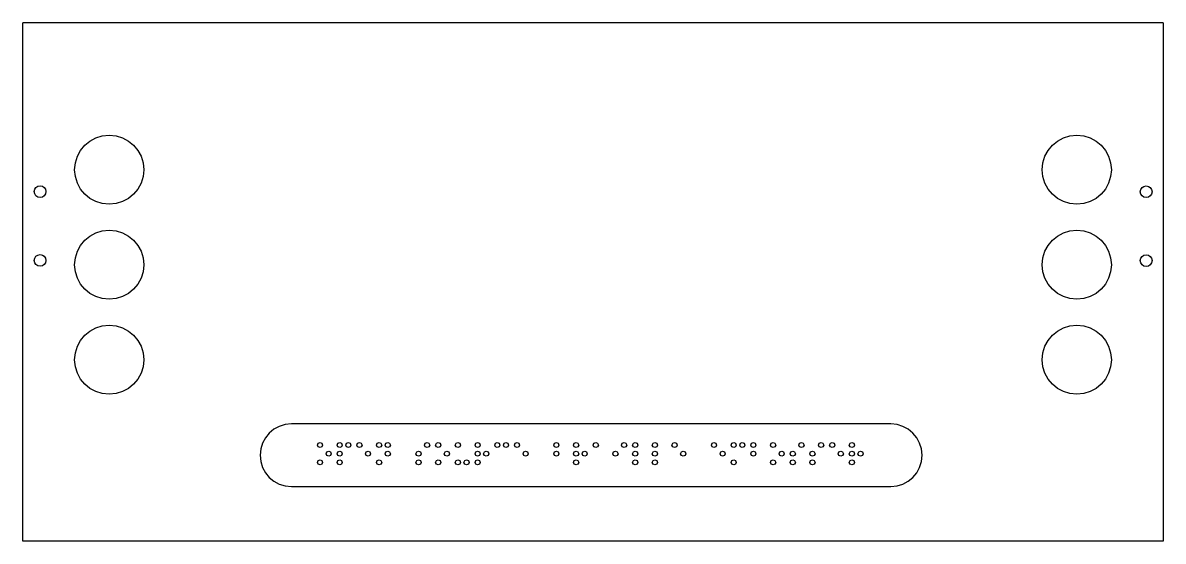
# Model space of a CAD drawing. Extents: x -1 to 616, y -329 to 382.
# Drawn here: x 18 to 370, y -329 to -169 of the extents above; entities that cross this region are included whole.
import ezdxf

# ---------------------------------------------------------------- set-up
doc = ezdxf.new("R2010")
doc.units = 0

msp = doc.modelspace()

# ---------------------------------------------------------------- linework, layer by layer
at = {"layer": 'D_U+00E9coupe V5'}
for p, q in [((369.956, -168.951), (17.9564, -168.951)), ((17.9564, -328.951), (17.9564, -168.951)), ((369.956, -168.951), (369.956, -328.951)), ((40.471082, -204.455632), (42.473311, -203.834107)), ((42.473311, -203.834107), (44.623, -203.6174)), ((44.623, -203.6174), (46.772705, -203.834108)), ((46.772705, -203.834108), (48.77495, -204.455637)), ((339.137387, -204.455632), (341.139614, -203.834107)), ((341.139614, -203.834107), (343.2893, -203.6174)), ((343.2893, -203.6174), (345.43901, -203.834108)), ((345.43901, -203.834108), (347.441259, -204.455637)), ((35.778091, -208.320194), (37.080579, -206.741567)), ((37.080579, -206.741567), (38.659207, -205.439083)), ((38.659207, -205.439083), (40.471082, -204.455632)), ((48.77495, -204.455637), (50.586842, -205.439093)), ((50.586842, -205.439093), (52.165486, -206.741582)), ((52.165486, -206.741582), (53.467988, -208.320212)), ((334.444393, -208.320194), (335.746882, -206.741567)), ((335.746882, -206.741567), (337.325512, -205.439083)), ((337.325512, -205.439083), (339.137387, -204.455632)), ((347.441259, -204.455637), (349.253151, -205.439093)), ((349.253151, -205.439093), (350.831794, -206.741582)), ((350.831794, -206.741582), (352.134294, -208.320212)), ((34.173108, -212.134302), (34.794636, -210.13207)), ((34.794636, -210.13207), (35.778091, -208.320194)), ((53.467988, -208.320212), (54.451454, -210.132087)), ((54.451454, -210.132087), (55.07299, -212.134314)), ((332.839408, -212.134302), (333.460937, -210.13207)), ((333.460937, -210.13207), (334.444393, -208.320194)), ((352.134294, -208.320212), (353.117757, -210.132087)), ((353.117757, -210.132087), (353.73929, -212.134314)), ((33.9564, -214.284), (34.173108, -212.134302)), ((34.173106, -216.433719), (33.9564, -214.284)), ((33.9564, -214.284), (33.9564, -214.284)), ((33.9564, -214.284), (33.9564, -214.284)), ((55.07299, -212.134314), (55.2897, -214.284)), ((55.2897, -214.284), (55.07299, -216.433716)), ((332.6227, -214.284), (332.839408, -212.134302)), ((332.839407, -216.433719), (332.6227, -214.284)), ((353.73929, -212.134314), (353.956, -214.284)), ((353.956, -214.284), (353.73929, -216.433716)), ((353.956, -214.284), (353.956, -214.284)), ((353.956, -214.284), (353.956, -214.284)), ((34.79463, -218.435971), (34.173106, -216.433719)), ((55.07299, -216.433716), (54.451457, -218.435967)), ((333.460932, -218.435971), (332.839407, -216.433719)), ((353.73929, -216.433716), (353.117757, -218.435967)), ((21.47644, -221.045), (21.618941, -220.339176)), ((21.618941, -221.750825), (21.47644, -221.045)), ((21.618941, -220.339176), (22.007553, -219.762788)), ((22.007554, -222.327213), (21.618941, -221.750825)), ((22.007553, -219.762788), (22.583942, -219.374172)), ((22.583942, -219.374172), (23.28977, -219.23167)), ((23.28977, -219.23167), (23.995598, -219.374172)), ((23.995598, -219.374172), (24.571986, -219.762787)), ((24.571986, -219.762787), (24.960599, -220.339175)), ((24.960599, -221.750824), (24.571987, -222.327212)), ((24.960599, -220.339175), (25.1031, -221.045)), ((25.1031, -221.045), (24.960599, -221.750824)), ((25.1031, -221.045), (25.1031, -221.045)), ((25.1031, -221.045), (25.1031, -221.045)), ((35.77808, -220.247864), (34.79463, -218.435971)), ((37.080564, -221.826505), (35.77808, -220.247864)), ((53.467994, -220.24786), (52.165494, -221.826501)), ((54.451457, -218.435967), (53.467994, -220.24786)), ((334.444383, -220.247864), (333.460932, -218.435971)), ((335.746868, -221.826505), (334.444383, -220.247864)), ((352.134294, -220.24786), (350.831794, -221.826501)), ((353.117757, -218.435967), (352.134294, -220.24786)), ((362.886, -221.096), (363.028502, -220.390176)), ((363.028503, -221.801825), (362.886, -221.096)), ((362.886, -221.096), (362.886, -221.096)), ((362.886, -221.096), (362.886, -221.096)), ((363.028502, -220.390176), (363.417117, -219.813787)), ((363.417117, -219.813787), (363.993505, -219.425172)), ((363.993505, -219.425172), (364.69933, -219.28267)), ((364.69933, -219.28267), (365.405154, -219.425172)), ((365.405154, -219.425172), (365.981543, -219.813787)), ((365.981543, -219.813787), (366.370158, -220.390175)), ((366.370158, -220.390175), (366.51266, -221.096)), ((366.51266, -221.096), (366.370158, -221.801824)), ((22.583942, -222.715828), (22.007554, -222.327213)), ((23.28977, -222.85833), (22.583942, -222.715828)), ((23.995598, -222.715827), (23.28977, -222.85833)), ((24.571987, -222.327212), (23.995598, -222.715827)), ((38.65919, -223.129002), (37.080564, -221.826505)), ((40.471065, -224.112461), (38.65919, -223.129002)), ((42.4733, -224.733992), (40.471065, -224.112461)), ((44.623, -224.9507), (42.4733, -224.733992)), ((46.77271, -224.733991), (44.623, -224.9507)), ((48.774959, -224.11246), (46.77271, -224.733991)), ((50.586851, -223.128999), (48.774959, -224.11246)), ((52.165494, -221.826501), (50.586851, -223.128999)), ((337.325494, -223.129002), (335.746868, -221.826505)), ((339.13737, -224.112461), (337.325494, -223.129002)), ((341.139602, -224.733992), (339.13737, -224.112461)), ((343.2893, -224.9507), (341.139602, -224.733992)), ((345.43901, -224.733991), (343.2893, -224.9507)), ((347.441259, -224.11246), (345.43901, -224.733991)), ((349.253151, -223.128999), (347.441259, -224.11246)), ((350.831794, -221.826501), (349.253151, -223.128999)), ((363.417118, -222.378213), (363.028503, -221.801825)), ((363.993506, -222.766828), (363.417118, -222.378213)), ((364.69933, -222.90933), (363.993506, -222.766828)), ((365.405155, -222.766828), (364.69933, -222.90933)), ((365.981543, -222.378213), (365.405155, -222.766828)), ((366.370158, -221.801824), (365.981543, -222.378213)), ((37.080579, -236.075517), (38.659207, -234.773014)), ((38.659207, -234.773014), (40.471082, -233.789547)), ((40.471082, -233.789547), (42.473311, -233.168011)), ((42.473311, -233.168011), (44.623, -232.9513)), ((44.623, -232.9513), (46.772716, -233.16801)), ((46.772716, -233.16801), (48.774967, -233.789543)), ((48.774967, -233.789543), (50.58686, -234.773006)), ((50.58686, -234.773006), (52.165501, -236.075506)), ((335.746895, -236.075517), (337.325536, -234.773014)), ((337.325536, -234.773014), (339.137429, -233.789547)), ((339.137429, -233.789547), (341.139681, -233.168011)), ((341.139681, -233.168011), (343.2894, -232.9513)), ((343.2894, -232.9513), (345.439098, -233.16801)), ((345.439098, -233.16801), (347.44133, -233.789543)), ((347.44133, -233.789543), (349.253206, -234.773006)), ((349.253206, -234.773006), (350.831833, -236.075506)), ((34.794636, -239.466054), (35.778091, -237.654162)), ((35.778091, -237.654162), (37.080579, -236.075517)), ((52.165501, -236.075506), (53.467999, -237.654149)), ((53.467999, -237.654149), (54.45146, -239.466041)), ((333.460939, -239.466054), (334.444398, -237.654162)), ((334.444398, -237.654162), (335.746895, -236.075517)), ((350.831833, -236.075506), (352.134317, -237.654149)), ((352.134317, -237.654149), (353.117768, -239.466041)), ((21.47644, -242.296), (21.618941, -241.590164)), ((21.618941, -243.001825), (21.47644, -242.296)), ((21.618941, -241.590164), (22.007553, -241.013776)), ((22.007553, -241.013776), (22.583942, -240.625168)), ((22.583942, -240.625168), (23.28977, -240.48267)), ((23.28977, -240.48267), (23.995598, -240.625168)), ((23.995598, -240.625168), (24.571986, -241.013776)), ((24.571986, -241.013776), (24.960599, -241.590164)), ((24.960599, -241.590164), (25.1031, -242.296)), ((25.1031, -242.296), (24.960599, -243.001824)), ((25.1031, -242.296), (25.1031, -242.296)), ((25.1031, -242.296), (25.1031, -242.296)), ((33.9564, -243.618), (34.173108, -241.468298)), ((34.173108, -241.468298), (34.794636, -239.466054)), ((54.45146, -239.466041), (55.072991, -241.46829)), ((55.072991, -241.46829), (55.2897, -243.618)), ((332.6227, -243.618), (332.839408, -241.468298)), ((332.839408, -241.468298), (333.460939, -239.466054)), ((353.117768, -239.466041), (353.739293, -241.46829)), ((353.739293, -241.46829), (353.956, -243.618)), ((362.886, -242.347), (363.028502, -241.641164)), ((363.028503, -243.052825), (362.886, -242.347)), ((362.886, -242.347), (362.886, -242.347)), ((362.886, -242.347), (362.886, -242.347)), ((363.028502, -241.641164), (363.417117, -241.064776)), ((363.417117, -241.064776), (363.993505, -240.676168)), ((363.993505, -240.676168), (364.69933, -240.53367)), ((364.69933, -240.53367), (365.405154, -240.676168)), ((365.405154, -240.676168), (365.981543, -241.064776)), ((365.981543, -241.064776), (366.370158, -241.641164)), ((366.370158, -241.641164), (366.51266, -242.347)), ((366.51266, -242.347), (366.370158, -243.052824)), ((22.007554, -243.578213), (21.618941, -243.001825)), ((22.583942, -243.966828), (22.007554, -243.578213)), ((23.28977, -244.10933), (22.583942, -243.966828)), ((23.995598, -243.966828), (23.28977, -244.10933)), ((24.571987, -243.578213), (23.995598, -243.966828)), ((24.960599, -243.001824), (24.571987, -243.578213)), ((34.173106, -245.76771), (33.9564, -243.618)), ((33.9564, -243.618), (33.9564, -243.618)), ((33.9564, -243.618), (33.9564, -243.618)), ((34.79463, -247.769959), (34.173106, -245.76771)), ((55.072992, -245.767702), (54.451463, -247.769946)), ((55.2897, -243.618), (55.072992, -245.767702)), ((332.839409, -245.76771), (332.6227, -243.618)), ((333.46094, -247.769959), (332.839409, -245.76771)), ((353.739292, -245.767702), (353.117763, -247.769946)), ((353.956, -243.618), (353.739292, -245.767702)), ((353.956, -243.618), (353.956, -243.618)), ((353.956, -243.618), (353.956, -243.618)), ((363.417118, -243.629213), (363.028503, -243.052825)), ((363.993506, -244.017828), (363.417118, -243.629213)), ((364.69933, -244.16033), (363.993506, -244.017828)), ((365.405155, -244.017828), (364.69933, -244.16033)), ((365.981543, -243.629212), (365.405155, -244.017828)), ((366.370158, -243.052824), (365.981543, -243.629212)), ((35.77808, -249.581851), (34.79463, -247.769959)), ((37.080564, -251.160494), (35.77808, -249.581851)), ((53.468004, -249.581838), (52.165509, -251.160483)), ((54.451463, -247.769946), (53.468004, -249.581838)), ((334.444401, -249.581851), (333.46094, -247.769959)), ((335.746899, -251.160494), (334.444401, -249.581851)), ((352.134307, -249.581838), (350.831818, -251.160483)), ((353.117763, -247.769946), (352.134307, -249.581838)), ((38.65919, -252.462994), (37.080564, -251.160494)), ((40.471065, -253.446457), (38.65919, -252.462994)), ((50.586868, -252.462986), (48.774975, -253.446453)), ((52.165509, -251.160483), (50.586868, -252.462986)), ((337.32554, -252.462994), (335.746899, -251.160494)), ((339.137433, -253.446457), (337.32554, -252.462994)), ((349.253188, -252.462986), (347.441313, -253.446453)), ((350.831818, -251.160483), (349.253188, -252.462986)), ((42.4733, -254.06799), (40.471065, -253.446457)), ((44.623, -254.2847), (42.4733, -254.06799)), ((46.772722, -254.067989), (44.623, -254.2847)), ((48.774975, -253.446453), (46.772722, -254.067989)), ((341.139684, -254.06799), (339.137433, -253.446457)), ((343.2894, -254.2847), (341.139684, -254.06799)), ((345.439086, -254.067989), (343.2894, -254.2847)), ((347.441313, -253.446453), (345.439086, -254.067989)), ((38.659207, -264.106083), (40.471082, -263.122632)), ((40.471082, -263.122632), (42.473311, -262.501107)), ((42.473311, -262.501107), (44.623, -262.2844)), ((44.623, -262.2844), (46.772716, -262.501108)), ((46.772716, -262.501108), (48.774967, -263.122637)), ((48.774967, -263.122637), (50.58686, -264.106093)), ((337.325536, -264.106083), (339.137429, -263.122632)), ((339.137429, -263.122632), (341.139681, -262.501107)), ((341.139681, -262.501107), (343.2894, -262.2844)), ((343.2894, -262.2844), (345.439098, -262.501108)), ((345.439098, -262.501108), (347.44133, -263.122637)), ((347.44133, -263.122637), (349.253206, -264.106093)), ((34.794636, -268.79907), (35.778091, -266.987194)), ((35.778091, -266.987194), (37.080579, -265.408568)), ((37.080579, -265.408568), (38.659207, -264.106083)), ((50.58686, -264.106093), (52.165501, -265.408582)), ((52.165501, -265.408582), (53.467999, -266.987212)), ((53.467999, -266.987212), (54.45146, -268.799087)), ((333.460939, -268.79907), (334.444398, -266.987194)), ((334.444398, -266.987194), (335.746895, -265.408568)), ((335.746895, -265.408568), (337.325536, -264.106083)), ((349.253206, -264.106093), (350.831833, -265.408582)), ((350.831833, -265.408582), (352.134317, -266.987212)), ((352.134317, -266.987212), (353.117768, -268.799087)), ((33.9564, -272.951), (34.173108, -270.801302)), ((34.173108, -270.801302), (34.794636, -268.79907)), ((54.45146, -268.799087), (55.072991, -270.801314)), ((55.072991, -270.801314), (55.2897, -272.951)), ((332.6227, -272.951), (332.839408, -270.801302)), ((332.839408, -270.801302), (333.460939, -268.79907)), ((353.117768, -268.799087), (353.739293, -270.801314)), ((353.739293, -270.801314), (353.956, -272.951)), ((34.173106, -275.100719), (33.9564, -272.951)), ((33.9564, -272.951), (33.9564, -272.951)), ((33.9564, -272.951), (33.9564, -272.951)), ((55.2897, -272.951), (55.072992, -275.100716)), ((332.839409, -275.100719), (332.6227, -272.951)), ((353.956, -272.951), (353.739292, -275.100716)), ((353.956, -272.951), (353.956, -272.951)), ((353.956, -272.951), (353.956, -272.951)), ((34.79463, -277.102971), (34.173106, -275.100719)), ((35.77808, -278.914864), (34.79463, -277.102971)), ((54.451463, -277.102967), (53.468004, -278.91486)), ((55.072992, -275.100716), (54.451463, -277.102967)), ((333.46094, -277.102971), (332.839409, -275.100719)), ((334.444401, -278.914864), (333.46094, -277.102971)), ((353.117763, -277.102967), (352.134307, -278.91486)), ((353.739292, -275.100716), (353.117763, -277.102967)), ((37.080564, -280.493505), (35.77808, -278.914864)), ((38.65919, -281.796002), (37.080564, -280.493505)), ((52.165509, -280.493501), (50.586868, -281.795999)), ((53.468004, -278.91486), (52.165509, -280.493501)), ((335.746899, -280.493505), (334.444401, -278.914864)), ((337.32554, -281.796002), (335.746899, -280.493505)), ((350.831818, -280.493501), (349.253188, -281.795999)), ((352.134307, -278.91486), (350.831818, -280.493501)), ((40.471065, -282.779461), (38.65919, -281.796002)), ((42.4733, -283.400992), (40.471065, -282.779461)), ((44.623, -283.6177), (42.4733, -283.400992)), ((46.772722, -283.400991), (44.623, -283.6177)), ((48.774975, -282.77946), (46.772722, -283.400991)), ((50.586868, -281.795999), (48.774975, -282.77946)), ((339.137433, -282.779461), (337.32554, -281.796002)), ((341.139684, -283.400992), (339.137433, -282.779461)), ((343.2894, -283.6177), (341.139684, -283.400992)), ((345.439086, -283.400991), (343.2894, -283.6177)), ((347.441313, -282.77946), (345.439086, -283.400991)), ((349.253188, -281.795999), (347.441313, -282.77946)), ((369.956, -328.951), (17.9564, -328.951))]:
    msp.add_line(p, q, dxfattribs=at)
at = {"layer": 'gravure'}
for p, q in [((94.043645, -295.57455), (92.861526, -297.007299)), ((95.476388, -294.392425), (94.043645, -295.57455)), ((97.120827, -293.499852), (95.476388, -294.392425)), ((98.938034, -292.935761), (97.120827, -293.499852)), ((100.88908, -292.73908), (98.938034, -292.935761)), ((285.85608, -292.73908), (100.88908, -292.73908)), ((287.807127, -292.935761), (285.85608, -292.73908)), ((289.624338, -293.499853), (287.807127, -292.935761)), ((291.268781, -294.392425), (289.624338, -293.499853)), ((292.70153, -295.57455), (291.268781, -294.392425)), ((293.883655, -297.007299), (292.70153, -295.57455)), ((91.968958, -298.651742), (91.40487, -300.468953)), ((92.861526, -297.007299), (91.968958, -298.651742)), ((108.900988, -299.281), (109.135312, -298.71531)), ((109.135312, -298.71531), (109.700994, -298.480985)), ((109.700994, -298.480985), (110.26669, -298.71531)), ((110.26669, -298.71531), (110.501, -299.281)), ((114.980991, -299.281), (115.2153, -298.71531)), ((115.2153, -298.71531), (115.780994, -298.480985)), ((115.780994, -298.480985), (116.346677, -298.71531)), ((116.346677, -298.71531), (116.581, -299.281)), ((117.646991, -299.281), (117.881315, -298.71531)), ((117.881315, -298.71531), (118.446994, -298.480985)), ((118.446994, -298.480985), (119.01269, -298.71531)), ((119.01269, -298.71531), (119.247, -299.281)), ((121.060991, -299.281), (121.295301, -298.71531)), ((121.295301, -298.71531), (121.860997, -298.480985)), ((121.860997, -298.480985), (122.426676, -298.71531)), ((122.426676, -298.71531), (122.661, -299.281)), ((127.141027, -299.281), (127.375337, -298.71531)), ((127.375337, -298.71531), (127.941033, -298.480985)), ((127.941033, -298.480985), (128.506696, -298.71531)), ((128.506696, -298.71531), (128.741, -299.281)), ((129.806991, -299.281), (130.041301, -298.71531)), ((130.041301, -298.71531), (130.606997, -298.480985)), ((130.606997, -298.480985), (131.172677, -298.71531)), ((131.172677, -298.71531), (131.407, -299.281)), ((141.966988, -299.281), (142.201312, -298.71531)), ((142.201312, -298.71531), (142.766994, -298.480985)), ((142.766994, -298.480985), (143.33269, -298.71531)), ((143.33269, -298.71531), (143.567, -299.281)), ((145.380991, -299.281), (145.6153, -298.71531)), ((145.6153, -298.71531), (146.180994, -298.480985)), ((146.180994, -298.480985), (146.746676, -298.71531)), ((146.746676, -298.71531), (146.981, -299.281)), ((151.460991, -299.281), (151.695301, -298.71531)), ((151.695301, -298.71531), (152.260997, -298.480985)), ((152.260997, -298.480985), (152.826676, -298.71531)), ((152.826676, -298.71531), (153.061, -299.281)), ((157.541027, -299.281), (157.775337, -298.71531)), ((157.775337, -298.71531), (158.341033, -298.480985)), ((158.341033, -298.480985), (158.906695, -298.71531)), ((158.906695, -298.71531), (159.141, -299.281)), ((163.621024, -299.281), (163.85533, -298.71531)), ((163.85533, -298.71531), (164.420994, -298.480985)), ((164.420994, -298.480985), (164.98669, -298.71531)), ((164.98669, -298.71531), (165.221, -299.281)), ((166.287024, -299.281), (166.521334, -298.71531)), ((166.521334, -298.71531), (167.08703, -298.480985)), ((167.08703, -298.480985), (167.652694, -298.71531)), ((167.652694, -298.71531), (167.887, -299.281)), ((169.700991, -299.281), (169.935314, -298.71531)), ((169.935314, -298.71531), (170.500994, -298.480985)), ((170.500994, -298.480985), (171.06669, -298.71531)), ((171.06669, -298.71531), (171.301, -299.281)), ((181.860991, -299.281), (182.095303, -298.71531)), ((182.095303, -298.71531), (182.660997, -298.480985)), ((182.660997, -298.480985), (183.226676, -298.71531)), ((183.226676, -298.71531), (183.461, -299.281)), ((187.941027, -299.281), (188.175337, -298.71531)), ((188.175337, -298.71531), (188.741033, -298.480985)), ((188.741033, -298.480985), (189.306695, -298.71531)), ((189.306695, -298.71531), (189.541, -299.281)), ((194.021027, -299.281), (194.255334, -298.71531)), ((194.255334, -298.71531), (194.820994, -298.480985)), ((194.820994, -298.480985), (195.38669, -298.71531)), ((195.38669, -298.71531), (195.621, -299.281)), ((202.766988, -299.281), (203.001313, -298.71531)), ((203.001313, -298.71531), (203.566994, -298.480985)), ((203.566994, -298.480985), (204.13269, -298.71531)), ((204.13269, -298.71531), (204.367, -299.281)), ((206.180991, -299.281), (206.415317, -298.71531)), ((206.415317, -298.71531), (206.980994, -298.480985)), ((206.980994, -298.480985), (207.546676, -298.71531)), ((207.546676, -298.71531), (207.781, -299.281)), ((212.260991, -299.281), (212.495301, -298.71531)), ((212.495301, -298.71531), (213.060997, -298.480985)), ((213.060997, -298.480985), (213.626676, -298.71531)), ((213.626676, -298.71531), (213.861, -299.281)), ((218.340022, -299.281), (218.574332, -298.71531)), ((218.574332, -298.71531), (219.140028, -298.480985)), ((219.140028, -298.480985), (219.705693, -298.71531)), ((219.705693, -298.71531), (219.94, -299.281)), ((230.500991, -299.281), (230.735313, -298.71531)), ((230.735313, -298.71531), (231.300994, -298.480985)), ((231.300994, -298.480985), (231.866687, -298.71531)), ((231.866687, -298.71531), (232.101, -299.281)), ((236.579991, -299.281), (236.814315, -298.71531)), ((236.814315, -298.71531), (237.379997, -298.480985)), ((237.379997, -298.480985), (237.94569, -298.71531)), ((237.94569, -298.71531), (238.18, -299.281)), ((239.246991, -299.281), (239.481318, -298.71531)), ((239.481318, -298.71531), (240.046997, -298.480985)), ((240.046997, -298.480985), (240.61269, -298.71531)), ((240.61269, -298.71531), (240.847, -299.281)), ((242.660988, -299.281), (242.895297, -298.71531)), ((242.895297, -298.71531), (243.460994, -298.480985)), ((243.460994, -298.480985), (244.026673, -298.71531)), ((244.026673, -298.71531), (244.261, -299.281)), ((248.740027, -299.281), (248.974337, -298.71531)), ((248.974337, -298.71531), (249.540033, -298.480985)), ((249.540033, -298.480985), (250.105695, -298.71531)), ((250.105695, -298.71531), (250.34, -299.281)), ((257.487027, -299.281), (257.721336, -298.71531)), ((257.721336, -298.71531), (258.28703, -298.480985)), ((258.28703, -298.480985), (258.852694, -298.71531)), ((258.852694, -298.71531), (259.087, -299.281)), ((263.567022, -299.281), (263.801328, -298.71531)), ((263.801328, -298.71531), (264.366997, -298.480985)), ((264.366997, -298.480985), (264.932688, -298.71531)), ((264.932688, -298.71531), (265.167, -299.281)), ((266.979991, -299.281), (267.214315, -298.71531)), ((267.214315, -298.71531), (267.779997, -298.480985)), ((267.779997, -298.480985), (268.345691, -298.71531)), ((268.345691, -298.71531), (268.58, -299.281)), ((273.059991, -299.281), (273.294301, -298.71531)), ((273.294301, -298.71531), (273.859997, -298.480985)), ((273.859997, -298.480985), (274.425677, -298.71531)), ((274.425677, -298.71531), (274.66, -299.281)), ((294.776228, -298.651743), (293.883655, -297.007299)), ((295.340319, -300.468953), (294.776228, -298.651743)), ((91.40487, -300.468953), (91.20819, -302.42)), ((91.20819, -302.42), (91.20819, -302.42)), ((91.20819, -302.42), (91.40487, -304.371038)), ((109.135312, -299.84669), (108.900988, -299.281)), ((109.700994, -300.081015), (109.135312, -299.84669)), ((110.26669, -299.84669), (109.700994, -300.081015)), ((110.501, -299.281), (110.26669, -299.84669)), ((110.501, -299.281), (110.501, -299.281)), ((111.566988, -301.947), (111.801311, -301.38131)), ((111.801311, -302.5127), (111.566988, -301.947)), ((111.801311, -301.38131), (112.366994, -301.146985)), ((112.366994, -302.747015), (111.801311, -302.5127)), ((112.366994, -301.146985), (112.932689, -301.38131)), ((112.932689, -302.5127), (112.366994, -302.747015)), ((112.932689, -301.38131), (113.167, -301.947)), ((113.167, -301.947), (112.932689, -302.5127)), ((113.167, -301.947), (113.167, -301.947)), ((115.2153, -299.84669), (114.980991, -299.281)), ((114.980991, -301.947), (115.2153, -301.38131)), ((115.2153, -302.5127), (114.980991, -301.947)), ((115.780994, -300.081015), (115.2153, -299.84669)), ((115.2153, -301.38131), (115.780994, -301.146985)), ((115.780994, -302.747015), (115.2153, -302.5127)), ((116.346677, -299.84669), (115.780994, -300.081015)), ((115.780994, -301.146985), (116.346677, -301.38131)), ((116.346677, -302.5127), (115.780994, -302.747015)), ((116.581, -299.281), (116.346677, -299.84669)), ((116.346677, -301.38131), (116.581, -301.947)), ((116.581, -301.947), (116.346677, -302.5127)), ((116.581, -299.281), (116.581, -299.281)), ((116.581, -301.947), (116.581, -301.947)), ((117.881315, -299.84669), (117.646991, -299.281)), ((118.446994, -300.081015), (117.881315, -299.84669)), ((119.01269, -299.84669), (118.446994, -300.081015)), ((119.247, -299.281), (119.01269, -299.84669)), ((119.247, -299.281), (119.247, -299.281)), ((121.295301, -299.84669), (121.060991, -299.281)), ((121.860997, -300.081015), (121.295301, -299.84669)), ((122.426676, -299.84669), (121.860997, -300.081015)), ((122.661, -299.281), (122.426676, -299.84669)), ((122.661, -299.281), (122.661, -299.281)), ((123.726991, -301.947), (123.961299, -301.38131)), ((123.961299, -302.5127), (123.726991, -301.947)), ((123.961299, -301.38131), (124.526997, -301.146985)), ((124.526997, -302.747015), (123.961299, -302.5127)), ((124.526997, -301.146985), (125.092675, -301.38131)), ((125.092675, -302.5127), (124.526997, -302.747015)), ((125.092675, -301.38131), (125.327, -301.947)), ((125.327, -301.947), (125.092675, -302.5127)), ((125.327, -301.947), (125.327, -301.947)), ((127.375337, -299.84669), (127.141027, -299.281)), ((127.941033, -300.081015), (127.375337, -299.84669)), ((128.506696, -299.84669), (127.941033, -300.081015)), ((128.741, -299.281), (128.506696, -299.84669)), ((128.741, -299.281), (128.741, -299.281)), ((130.041301, -299.84669), (129.806991, -299.281)), ((129.806991, -301.947), (130.041301, -301.38131)), ((130.041301, -302.5127), (129.806991, -301.947)), ((130.606997, -300.081015), (130.041301, -299.84669)), ((130.041301, -301.38131), (130.606997, -301.146985)), ((130.606997, -302.747015), (130.041301, -302.5127)), ((131.172677, -299.84669), (130.606997, -300.081015)), ((130.606997, -301.146985), (131.172677, -301.38131)), ((131.172677, -302.5127), (130.606997, -302.747015)), ((131.407, -299.281), (131.172677, -299.84669)), ((131.172677, -301.38131), (131.407, -301.947)), ((131.407, -301.947), (131.172677, -302.5127)), ((131.407, -299.281), (131.407, -299.281)), ((131.407, -301.947), (131.407, -301.947)), ((139.300988, -301.947), (139.535312, -301.38131)), ((139.535312, -302.5127), (139.300988, -301.947)), ((139.535312, -301.38131), (140.100994, -301.146985)), ((140.100994, -302.747015), (139.535312, -302.5127)), ((140.100994, -301.146985), (140.666691, -301.38131)), ((140.66669, -302.5127), (140.100994, -302.747015)), ((140.901, -301.947), (140.66669, -302.5127)), ((140.666691, -301.38131), (140.901, -301.947)), ((140.901, -301.947), (140.901, -301.947)), ((142.201312, -299.84669), (141.966988, -299.281)), ((142.766994, -300.081015), (142.201312, -299.84669)), ((143.33269, -299.84669), (142.766994, -300.081015)), ((143.567, -299.281), (143.33269, -299.84669)), ((143.567, -299.281), (143.567, -299.281)), ((145.6153, -299.84669), (145.380991, -299.281)), ((146.180994, -300.081015), (145.6153, -299.84669)), ((146.746676, -299.84669), (146.180994, -300.081015)), ((146.981, -299.281), (146.746676, -299.84669)), ((146.981, -299.281), (146.981, -299.281)), ((148.046991, -301.947), (148.281315, -301.38131)), ((148.281315, -302.5127), (148.046991, -301.947)), ((148.281315, -301.38131), (148.846994, -301.146985)), ((148.846994, -302.747015), (148.281315, -302.5127)), ((148.846994, -301.146985), (149.41269, -301.38131)), ((149.41269, -302.5127), (148.846994, -302.747015)), ((149.41269, -301.38131), (149.647, -301.947)), ((149.647, -301.947), (149.41269, -302.5127)), ((149.647, -301.947), (149.647, -301.947)), ((151.695301, -299.84669), (151.460991, -299.281)), ((152.260997, -300.081015), (151.695301, -299.84669)), ((152.826676, -299.84669), (152.260997, -300.081015)), ((153.061, -299.281), (152.826676, -299.84669)), ((153.061, -299.281), (153.061, -299.281)), ((157.775337, -299.84669), (157.541027, -299.281)), ((157.541027, -301.947), (157.775337, -301.38131)), ((157.775337, -302.5127), (157.541027, -301.947)), ((158.341033, -300.081015), (157.775337, -299.84669)), ((157.775337, -301.38131), (158.341033, -301.146985)), ((158.341033, -302.747015), (157.775337, -302.5127)), ((158.906695, -299.84669), (158.341033, -300.081015)), ((158.341033, -301.146985), (158.906695, -301.38131)), ((158.906695, -302.5127), (158.341033, -302.747015)), ((159.141, -299.281), (158.906695, -299.84669)), ((158.906695, -301.38131), (159.141, -301.947)), ((159.141, -301.947), (158.906695, -302.5127)), ((159.141, -299.281), (159.141, -299.281)), ((159.141, -301.947), (159.141, -301.947)), ((160.206991, -301.947), (160.441301, -301.38131)), ((160.441301, -302.5127), (160.206991, -301.947)), ((160.441301, -301.38131), (161.006997, -301.146985)), ((161.006997, -302.747015), (160.441301, -302.5127)), ((161.006997, -301.146985), (161.572678, -301.38131)), ((161.572678, -302.5127), (161.006997, -302.747015)), ((161.572678, -301.38131), (161.807, -301.947)), ((161.807, -301.947), (161.572678, -302.5127)), ((161.807, -301.947), (161.807, -301.947)), ((163.85533, -299.84669), (163.621024, -299.281)), ((164.420994, -300.081015), (163.85533, -299.84669)), ((164.98669, -299.84669), (164.420994, -300.081015)), ((165.221, -299.281), (164.98669, -299.84669)), ((165.221, -299.281), (165.221, -299.281)), ((166.521334, -299.84669), (166.287024, -299.281)), ((167.08703, -300.081015), (166.521334, -299.84669)), ((167.652694, -299.84669), (167.08703, -300.081015)), ((167.887, -299.281), (167.652694, -299.84669)), ((167.887, -299.281), (167.887, -299.281)), ((169.935314, -299.84669), (169.700991, -299.281)), ((170.500994, -300.081015), (169.935314, -299.84669)), ((171.06669, -299.84669), (170.500994, -300.081015)), ((171.301, -299.281), (171.06669, -299.84669)), ((171.301, -299.281), (171.301, -299.281)), ((172.366988, -301.947), (172.601312, -301.38131)), ((172.601312, -302.5127), (172.366988, -301.947)), ((172.601312, -301.38131), (173.166994, -301.146985)), ((173.166994, -302.747015), (172.601312, -302.5127)), ((173.166994, -301.146985), (173.732692, -301.38131)), ((173.732691, -302.5127), (173.166994, -302.747015)), ((173.967, -301.947), (173.732691, -302.5127)), ((173.732692, -301.38131), (173.967, -301.947)), ((173.967, -301.947), (173.967, -301.947)), ((182.095303, -299.84669), (181.860991, -299.281)), ((181.860991, -301.947), (182.095303, -301.38131)), ((182.095303, -302.5127), (181.860991, -301.947)), ((182.660997, -300.081015), (182.095303, -299.84669)), ((182.095303, -301.38131), (182.660997, -301.146985)), ((182.660997, -302.747015), (182.095303, -302.5127)), ((183.226676, -299.84669), (182.660997, -300.081015)), ((182.660997, -301.146985), (183.226676, -301.38131)), ((183.226676, -302.5127), (182.660997, -302.747015)), ((183.461, -299.281), (183.226676, -299.84669)), ((183.226676, -301.38131), (183.461, -301.947)), ((183.461, -301.947), (183.226676, -302.5127)), ((183.461, -299.281), (183.461, -299.281)), ((183.461, -301.947), (183.461, -301.947)), ((188.175337, -299.84669), (187.941027, -299.281)), ((187.941027, -301.947), (188.175337, -301.38131)), ((188.175337, -302.5127), (187.941027, -301.947)), ((188.741033, -300.081015), (188.175337, -299.84669)), ((188.175337, -301.38131), (188.741033, -301.146985)), ((188.741033, -302.747015), (188.175337, -302.5127)), ((189.306695, -299.84669), (188.741033, -300.081015)), ((188.741033, -301.146985), (189.306695, -301.38131)), ((189.306695, -302.5127), (188.741033, -302.747015)), ((189.541, -299.281), (189.306695, -299.84669)), ((189.306695, -301.38131), (189.541, -301.947)), ((189.541, -301.947), (189.306695, -302.5127)), ((189.541, -299.281), (189.541, -299.281)), ((189.541, -301.947), (189.541, -301.947)), ((190.606988, -301.947), (190.841298, -301.38131)), ((190.841298, -302.5127), (190.606988, -301.947)), ((190.841298, -301.38131), (191.406994, -301.146985)), ((191.406994, -302.747015), (190.841298, -302.5127)), ((191.406994, -301.146985), (191.972676, -301.38131)), ((191.972676, -302.5127), (191.406994, -302.747015)), ((191.972676, -301.38131), (192.207, -301.947)), ((192.207, -301.947), (191.972676, -302.5127)), ((192.207, -301.947), (192.207, -301.947)), ((194.255334, -299.84669), (194.021027, -299.281)), ((194.820994, -300.081015), (194.255334, -299.84669)), ((195.38669, -299.84669), (194.820994, -300.081015)), ((195.621, -299.281), (195.38669, -299.84669)), ((195.621, -299.281), (195.621, -299.281)), ((200.100988, -301.947), (200.335313, -301.38131)), ((200.335313, -302.5127), (200.100988, -301.947)), ((200.335313, -301.38131), (200.900994, -301.146985)), ((200.900994, -302.747015), (200.335313, -302.5127)), ((200.900994, -301.146985), (201.46669, -301.38131)), ((201.46669, -302.5127), (200.900994, -302.747015)), ((201.46669, -301.38131), (201.701, -301.947)), ((201.701, -301.947), (201.46669, -302.5127)), ((201.701, -301.947), (201.701, -301.947)), ((203.001313, -299.84669), (202.766988, -299.281)), ((203.566994, -300.081015), (203.001313, -299.84669)), ((204.13269, -299.84669), (203.566994, -300.081015)), ((204.367, -299.281), (204.13269, -299.84669)), ((204.367, -299.281), (204.367, -299.281)), ((206.415317, -299.84669), (206.180991, -299.281)), ((206.180991, -301.947), (206.415317, -301.38131)), ((206.415317, -302.5127), (206.180991, -301.947)), ((206.980994, -300.081015), (206.415317, -299.84669)), ((206.415317, -301.38131), (206.980994, -301.146985)), ((206.980994, -302.747015), (206.415317, -302.5127)), ((207.546676, -299.84669), (206.980994, -300.081015)), ((206.980994, -301.146985), (207.546676, -301.38131)), ((207.546676, -302.5127), (206.980994, -302.747015)), ((207.781, -299.281), (207.546676, -299.84669)), ((207.546676, -301.38131), (207.781, -301.947)), ((207.781, -301.947), (207.546676, -302.5127)), ((207.781, -299.281), (207.781, -299.281)), ((207.781, -301.947), (207.781, -301.947)), ((212.495301, -299.84669), (212.260991, -299.281)), ((212.260991, -301.947), (212.495301, -301.38131)), ((212.495301, -302.5127), (212.260991, -301.947)), ((213.060997, -300.081015), (212.495301, -299.84669)), ((212.495301, -301.38131), (213.060997, -301.146985)), ((213.060997, -302.747015), (212.495301, -302.5127)), ((213.626676, -299.84669), (213.060997, -300.081015)), ((213.060997, -301.146985), (213.626676, -301.38131)), ((213.626676, -302.5127), (213.060997, -302.747015)), ((213.861, -299.281), (213.626676, -299.84669)), ((213.626676, -301.38131), (213.861, -301.947)), ((213.861, -301.947), (213.626676, -302.5127)), ((213.861, -299.281), (213.861, -299.281)), ((213.861, -301.947), (213.861, -301.947)), ((218.574332, -299.84669), (218.340022, -299.281)), ((219.140028, -300.081015), (218.574332, -299.84669)), ((219.705693, -299.84669), (219.140028, -300.081015)), ((219.94, -299.281), (219.705693, -299.84669)), ((219.94, -299.281), (219.94, -299.281)), ((221.006988, -301.947), (221.241298, -301.38131)), ((221.241298, -302.5127), (221.006988, -301.947)), ((221.241298, -301.38131), (221.806994, -301.146985)), ((221.806994, -302.747015), (221.241298, -302.5127)), ((221.806994, -301.146985), (222.372676, -301.38131)), ((222.372676, -302.5127), (221.806994, -302.747015)), ((222.372676, -301.38131), (222.607, -301.947)), ((222.607, -301.947), (222.372676, -302.5127)), ((222.607, -301.947), (222.607, -301.947)), ((230.735313, -299.84669), (230.500991, -299.281)), ((231.300994, -300.081015), (230.735313, -299.84669)), ((231.866687, -299.84669), (231.300994, -300.081015)), ((232.101, -299.281), (231.866687, -299.84669)), ((232.101, -299.281), (232.101, -299.281)), ((233.167027, -301.947), (233.401332, -301.38131)), ((233.401333, -302.5127), (233.167027, -301.947)), ((233.401332, -301.38131), (233.966994, -301.146985)), ((233.966994, -302.747015), (233.401333, -302.5127)), ((233.966994, -301.146985), (234.53269, -301.38131)), ((234.53269, -302.5127), (233.966994, -302.747015)), ((234.53269, -301.38131), (234.767, -301.947)), ((234.767, -301.947), (234.53269, -302.5127)), ((234.767, -301.947), (234.767, -301.947)), ((236.814315, -299.84669), (236.579991, -299.281)), ((237.379997, -300.081015), (236.814315, -299.84669)), ((237.94569, -299.84669), (237.379997, -300.081015)), ((238.18, -299.281), (237.94569, -299.84669)), ((238.18, -299.281), (238.18, -299.281)), ((239.481318, -299.84669), (239.246991, -299.281)), ((240.046997, -300.081015), (239.481318, -299.84669)), ((240.61269, -299.84669), (240.046997, -300.081015)), ((240.847, -299.281), (240.61269, -299.84669)), ((240.847, -299.281), (240.847, -299.281)), ((242.895296, -299.84669), (242.660988, -299.281)), ((242.660988, -301.947), (242.895297, -301.38131)), ((242.895296, -302.5127), (242.660988, -301.947)), ((243.460994, -300.081015), (242.895296, -299.84669)), ((243.460994, -302.747015), (242.895296, -302.5127)), ((242.895297, -301.38131), (243.460994, -301.146985)), ((244.026673, -299.84669), (243.460994, -300.081015)), ((243.460994, -301.146985), (244.026673, -301.38131)), ((244.026673, -302.5127), (243.460994, -302.747015)), ((244.261, -299.281), (244.026673, -299.84669)), ((244.026673, -301.38131), (244.261, -301.947)), ((244.261, -301.947), (244.026673, -302.5127)), ((244.261, -299.281), (244.261, -299.281)), ((244.261, -301.947), (244.261, -301.947)), ((248.974337, -299.84669), (248.740027, -299.281)), ((249.540033, -300.081015), (248.974337, -299.84669)), ((250.105695, -299.84669), (249.540033, -300.081015)), ((250.34, -299.281), (250.105695, -299.84669)), ((250.34, -299.281), (250.34, -299.281)), ((251.406988, -301.947), (251.641298, -301.38131)), ((251.641298, -302.5127), (251.406988, -301.947)), ((251.641298, -301.38131), (252.206994, -301.146985)), ((252.206994, -302.747015), (251.641298, -302.5127)), ((252.206994, -301.146985), (252.772676, -301.38131)), ((252.772676, -302.5127), (252.206994, -302.747015)), ((252.772676, -301.38131), (253.007, -301.947)), ((253.007, -301.947), (252.772676, -302.5127)), ((253.007, -301.947), (253.007, -301.947)), ((254.820033, -301.947), (255.054335, -301.38131)), ((255.054335, -302.5127), (254.820033, -301.947)), ((255.054335, -301.38131), (255.619994, -301.146985)), ((255.619994, -302.747015), (255.054335, -302.5127)), ((255.619994, -301.146985), (256.18569, -301.38131)), ((256.18569, -302.5127), (255.619994, -302.747015)), ((256.18569, -301.38131), (256.42, -301.947)), ((256.42, -301.947), (256.18569, -302.5127)), ((256.42, -301.947), (256.42, -301.947)), ((257.721336, -299.84669), (257.487027, -299.281)), ((258.28703, -300.081015), (257.721336, -299.84669)), ((258.852694, -299.84669), (258.28703, -300.081015)), ((259.087, -299.281), (258.852694, -299.84669)), ((259.087, -299.281), (259.087, -299.281)), ((260.899991, -301.947), (261.134315, -301.38131)), ((261.134315, -302.5127), (260.899991, -301.947)), ((261.134315, -301.38131), (261.699994, -301.146985)), ((261.699994, -302.747015), (261.134315, -302.5127)), ((261.699994, -301.146985), (262.26569, -301.38131)), ((262.26569, -302.5127), (261.699994, -302.747015)), ((262.26569, -301.38131), (262.5, -301.947)), ((262.5, -301.947), (262.26569, -302.5127)), ((262.5, -301.947), (262.5, -301.947)), ((263.801328, -299.84669), (263.567022, -299.281)), ((264.366997, -300.081015), (263.801328, -299.84669)), ((264.932688, -299.84669), (264.366997, -300.081015)), ((265.167, -299.281), (264.932688, -299.84669)), ((265.167, -299.281), (265.167, -299.281)), ((267.214315, -299.84669), (266.979991, -299.281)), ((267.779997, -300.081015), (267.214315, -299.84669)), ((268.345691, -299.84669), (267.779997, -300.081015)), ((268.58, -299.281), (268.345691, -299.84669)), ((268.58, -299.281), (268.58, -299.281)), ((269.646991, -301.947), (269.881315, -301.38131)), ((269.881315, -302.5127), (269.646991, -301.947)), ((269.881315, -301.38131), (270.446997, -301.146985)), ((270.446997, -302.747015), (269.881315, -302.5127)), ((270.446997, -301.146985), (271.012691, -301.38131)), ((271.012691, -302.5127), (270.446997, -302.747015)), ((271.012691, -301.38131), (271.247, -301.947)), ((271.247, -301.947), (271.012691, -302.5127)), ((271.247, -301.947), (271.247, -301.947)), ((273.294301, -299.84669), (273.059991, -299.281)), ((273.059991, -301.947), (273.294301, -301.38131)), ((273.294301, -302.5127), (273.059991, -301.947)), ((273.859997, -300.081015), (273.294301, -299.84669)), ((273.294301, -301.38131), (273.859997, -301.146985)), ((273.859997, -302.747015), (273.294301, -302.5127)), ((274.425677, -299.84669), (273.859997, -300.081015)), ((273.859997, -301.146985), (274.425677, -301.38131)), ((274.425677, -302.5127), (273.859997, -302.747015)), ((274.66, -299.281), (274.425677, -299.84669)), ((274.425677, -301.38131), (274.66, -301.947)), ((274.66, -301.947), (274.425677, -302.5127)), ((274.66, -299.281), (274.66, -299.281)), ((274.66, -301.947), (274.66, -301.947)), ((275.726991, -301.947), (275.961298, -301.38131)), ((275.961298, -302.5127), (275.726991, -301.947)), ((275.961298, -301.38131), (276.526994, -301.146985)), ((276.526994, -302.747015), (275.961298, -302.5127)), ((276.526994, -301.146985), (277.092673, -301.38131)), ((277.092672, -302.5127), (276.526994, -302.747015)), ((277.327, -301.947), (277.092672, -302.5127)), ((277.092673, -301.38131), (277.327, -301.947)), ((277.327, -301.947), (277.327, -301.947)), ((295.537, -302.42), (295.340319, -300.468953)), ((295.340319, -304.371038), (295.537, -302.42)), ((295.537, -302.42), (295.537, -302.42)), ((295.537, -302.42), (295.537, -302.42)), ((295.537, -302.42), (295.537, -302.42)), ((91.40487, -304.371038), (91.968958, -306.18824)), ((91.968958, -306.18824), (92.861526, -307.832679)), ((108.900988, -304.614), (109.135312, -304.04831)), ((109.135312, -305.1797), (108.900988, -304.614)), ((109.135312, -304.04831), (109.700994, -303.813985)), ((109.700994, -305.414015), (109.135312, -305.1797)), ((109.700994, -303.813985), (110.26669, -304.04831)), ((110.26669, -305.1797), (109.700994, -305.414015)), ((110.26669, -304.04831), (110.501, -304.614)), ((110.501, -304.614), (110.26669, -305.1797)), ((110.501, -304.614), (110.501, -304.614)), ((114.980991, -304.614), (115.2153, -304.04831)), ((115.2153, -305.1797), (114.980991, -304.614)), ((115.2153, -304.04831), (115.780994, -303.813985)), ((115.780994, -305.414015), (115.2153, -305.1797)), ((115.780994, -303.813985), (116.346677, -304.04831)), ((116.346677, -305.1797), (115.780994, -305.414015)), ((116.346677, -304.04831), (116.581, -304.614)), ((116.581, -304.614), (116.346677, -305.1797)), ((116.581, -304.614), (116.581, -304.614)), ((127.141027, -304.614), (127.375337, -304.04831)), ((127.375337, -305.1797), (127.141027, -304.614)), ((127.375337, -304.04831), (127.941033, -303.813985)), ((127.941033, -305.414015), (127.375337, -305.1797)), ((127.941033, -303.813985), (128.506696, -304.04831)), ((128.506696, -305.1797), (127.941033, -305.414015)), ((128.506696, -304.04831), (128.741, -304.614)), ((128.741, -304.614), (128.506696, -305.1797)), ((128.741, -304.614), (128.741, -304.614)), ((139.300988, -304.614), (139.535312, -304.04831)), ((139.535312, -305.1797), (139.300988, -304.614)), ((139.535312, -304.04831), (140.100994, -303.813985)), ((140.100994, -305.414015), (139.535312, -305.1797)), ((140.100994, -303.813985), (140.666691, -304.04831)), ((140.66669, -305.1797), (140.100994, -305.414015)), ((140.901, -304.614), (140.66669, -305.1797)), ((140.666691, -304.04831), (140.901, -304.614)), ((140.901, -304.614), (140.901, -304.614)), ((145.380991, -304.614), (145.6153, -304.04831)), ((145.6153, -305.1797), (145.380991, -304.614)), ((145.6153, -304.04831), (146.180994, -303.813985)), ((146.180994, -305.414015), (145.6153, -305.1797)), ((146.180994, -303.813985), (146.746676, -304.04831)), ((146.746676, -305.1797), (146.180994, -305.414015)), ((146.746676, -304.04831), (146.981, -304.614)), ((146.981, -304.614), (146.746676, -305.1797)), ((146.981, -304.614), (146.981, -304.614)), ((151.460991, -304.614), (151.695301, -304.04831)), ((151.695301, -305.1797), (151.460991, -304.614)), ((151.695301, -304.04831), (152.260997, -303.813985)), ((152.260997, -305.414015), (151.695301, -305.1797)), ((152.260997, -303.813985), (152.826676, -304.04831)), ((152.826676, -305.1797), (152.260997, -305.414015)), ((152.826676, -304.04831), (153.061, -304.614)), ((153.061, -304.614), (152.826676, -305.1797)), ((153.061, -304.614), (153.061, -304.614)), ((154.126991, -304.614), (154.361301, -304.04831)), ((154.361301, -305.1797), (154.126991, -304.614)), ((154.361301, -304.04831), (154.926997, -303.813985)), ((154.926997, -305.414015), (154.361301, -305.1797)), ((154.926997, -303.813985), (155.492676, -304.04831)), ((155.492676, -305.1797), (154.926997, -305.414015)), ((155.492676, -304.04831), (155.727, -304.614)), ((155.727, -304.614), (155.492676, -305.1797)), ((155.727, -304.614), (155.727, -304.614)), ((157.541027, -304.614), (157.775337, -304.04831)), ((157.775337, -305.1797), (157.541027, -304.614)), ((157.775337, -304.04831), (158.341033, -303.813985)), ((158.341033, -305.414015), (157.775337, -305.1797)), ((158.341033, -303.813985), (158.906695, -304.04831)), ((158.906695, -305.1797), (158.341033, -305.414015)), ((158.906695, -304.04831), (159.141, -304.614)), ((159.141, -304.614), (158.906695, -305.1797)), ((159.141, -304.614), (159.141, -304.614)), ((187.941027, -304.614), (188.175337, -304.04831)), ((188.175337, -305.1797), (187.941027, -304.614)), ((188.175337, -304.04831), (188.741033, -303.813985)), ((188.741033, -305.414015), (188.175337, -305.1797)), ((188.741033, -303.813985), (189.306695, -304.04831)), ((189.306695, -305.1797), (188.741033, -305.414015)), ((189.306695, -304.04831), (189.541, -304.614)), ((189.541, -304.614), (189.306695, -305.1797)), ((189.541, -304.614), (189.541, -304.614)), ((206.180991, -304.614), (206.415317, -304.04831)), ((206.415317, -305.1797), (206.180991, -304.614)), ((206.415317, -304.04831), (206.980994, -303.813985)), ((206.980994, -305.414015), (206.415317, -305.1797)), ((206.980994, -303.813985), (207.546676, -304.04831)), ((207.546676, -305.1797), (206.980994, -305.414015)), ((207.546676, -304.04831), (207.781, -304.614)), ((207.781, -304.614), (207.546676, -305.1797)), ((207.781, -304.614), (207.781, -304.614)), ((212.260991, -304.614), (212.495301, -304.04831)), ((212.495301, -305.1797), (212.260991, -304.614)), ((212.495301, -304.04831), (213.060997, -303.813985)), ((213.060997, -305.414015), (212.495301, -305.1797)), ((213.060997, -303.813985), (213.626676, -304.04831)), ((213.626676, -305.1797), (213.060997, -305.414015)), ((213.626676, -304.04831), (213.861, -304.614)), ((213.861, -304.614), (213.626676, -305.1797)), ((213.861, -304.614), (213.861, -304.614)), ((236.579991, -304.614), (236.814315, -304.04831)), ((236.814315, -305.1797), (236.579991, -304.614)), ((236.814315, -304.04831), (237.379997, -303.813985)), ((237.379997, -305.414015), (236.814315, -305.1797)), ((237.379997, -303.813985), (237.94569, -304.04831)), ((237.94569, -305.1797), (237.379997, -305.414015)), ((237.94569, -304.04831), (238.18, -304.614)), ((238.18, -304.614), (237.94569, -305.1797)), ((238.18, -304.614), (238.18, -304.614)), ((248.740027, -304.614), (248.974337, -304.04831)), ((248.974337, -305.1797), (248.740027, -304.614)), ((248.974337, -304.04831), (249.540033, -303.813985)), ((249.540033, -305.414015), (248.974337, -305.1797)), ((249.540033, -303.813985), (250.105695, -304.04831)), ((250.105695, -305.1797), (249.540033, -305.414015)), ((250.105695, -304.04831), (250.34, -304.614)), ((250.34, -304.614), (250.105695, -305.1797)), ((250.34, -304.614), (250.34, -304.614)), ((254.820033, -304.614), (255.054335, -304.04831)), ((255.054335, -305.1797), (254.820033, -304.614)), ((255.054335, -304.04831), (255.619994, -303.813985)), ((255.619994, -305.414015), (255.054335, -305.1797)), ((255.619994, -303.813985), (256.18569, -304.04831)), ((256.18569, -305.1797), (255.619994, -305.414015)), ((256.18569, -304.04831), (256.42, -304.614)), ((256.42, -304.614), (256.18569, -305.1797)), ((256.42, -304.614), (256.42, -304.614)), ((260.899991, -304.614), (261.134315, -304.04831)), ((261.134315, -305.1797), (260.899991, -304.614)), ((261.134315, -304.04831), (261.699994, -303.813985)), ((261.699994, -305.414015), (261.134315, -305.1797)), ((261.699994, -303.813985), (262.26569, -304.04831)), ((262.26569, -305.1797), (261.699994, -305.414015)), ((262.26569, -304.04831), (262.5, -304.614)), ((262.5, -304.614), (262.26569, -305.1797)), ((262.5, -304.614), (262.5, -304.614)), ((273.059991, -304.614), (273.294301, -304.04831)), ((273.294301, -305.1797), (273.059991, -304.614)), ((273.294301, -304.04831), (273.859997, -303.813985)), ((273.859997, -305.414015), (273.294301, -305.1797)), ((273.859997, -303.813985), (274.425677, -304.04831)), ((274.425677, -305.1797), (273.859997, -305.414015)), ((274.425677, -304.04831), (274.66, -304.614)), ((274.66, -304.614), (274.425677, -305.1797)), ((274.66, -304.614), (274.66, -304.614)), ((293.883655, -307.832679), (294.776227, -306.18824)), ((294.776227, -306.18824), (295.340319, -304.371038)), ((92.861526, -307.832679), (94.043645, -309.265424)), ((94.043645, -309.265424), (95.476388, -310.447547)), ((291.268781, -310.447547), (292.70153, -309.265424)), ((292.70153, -309.265424), (293.883655, -307.832679)), ((95.476388, -310.447547), (97.120827, -311.340118)), ((97.120827, -311.340118), (98.938034, -311.904209)), ((98.938034, -311.904209), (100.88908, -312.10089)), ((100.88908, -312.10089), (285.85608, -312.10089)), ((285.85608, -312.10089), (287.807127, -311.904209)), ((287.807127, -311.904209), (289.624337, -311.340118)), ((289.624337, -311.340118), (291.268781, -310.447547))]:
    msp.add_line(p, q, dxfattribs=at)

doc.saveas('drawing.dxf')
